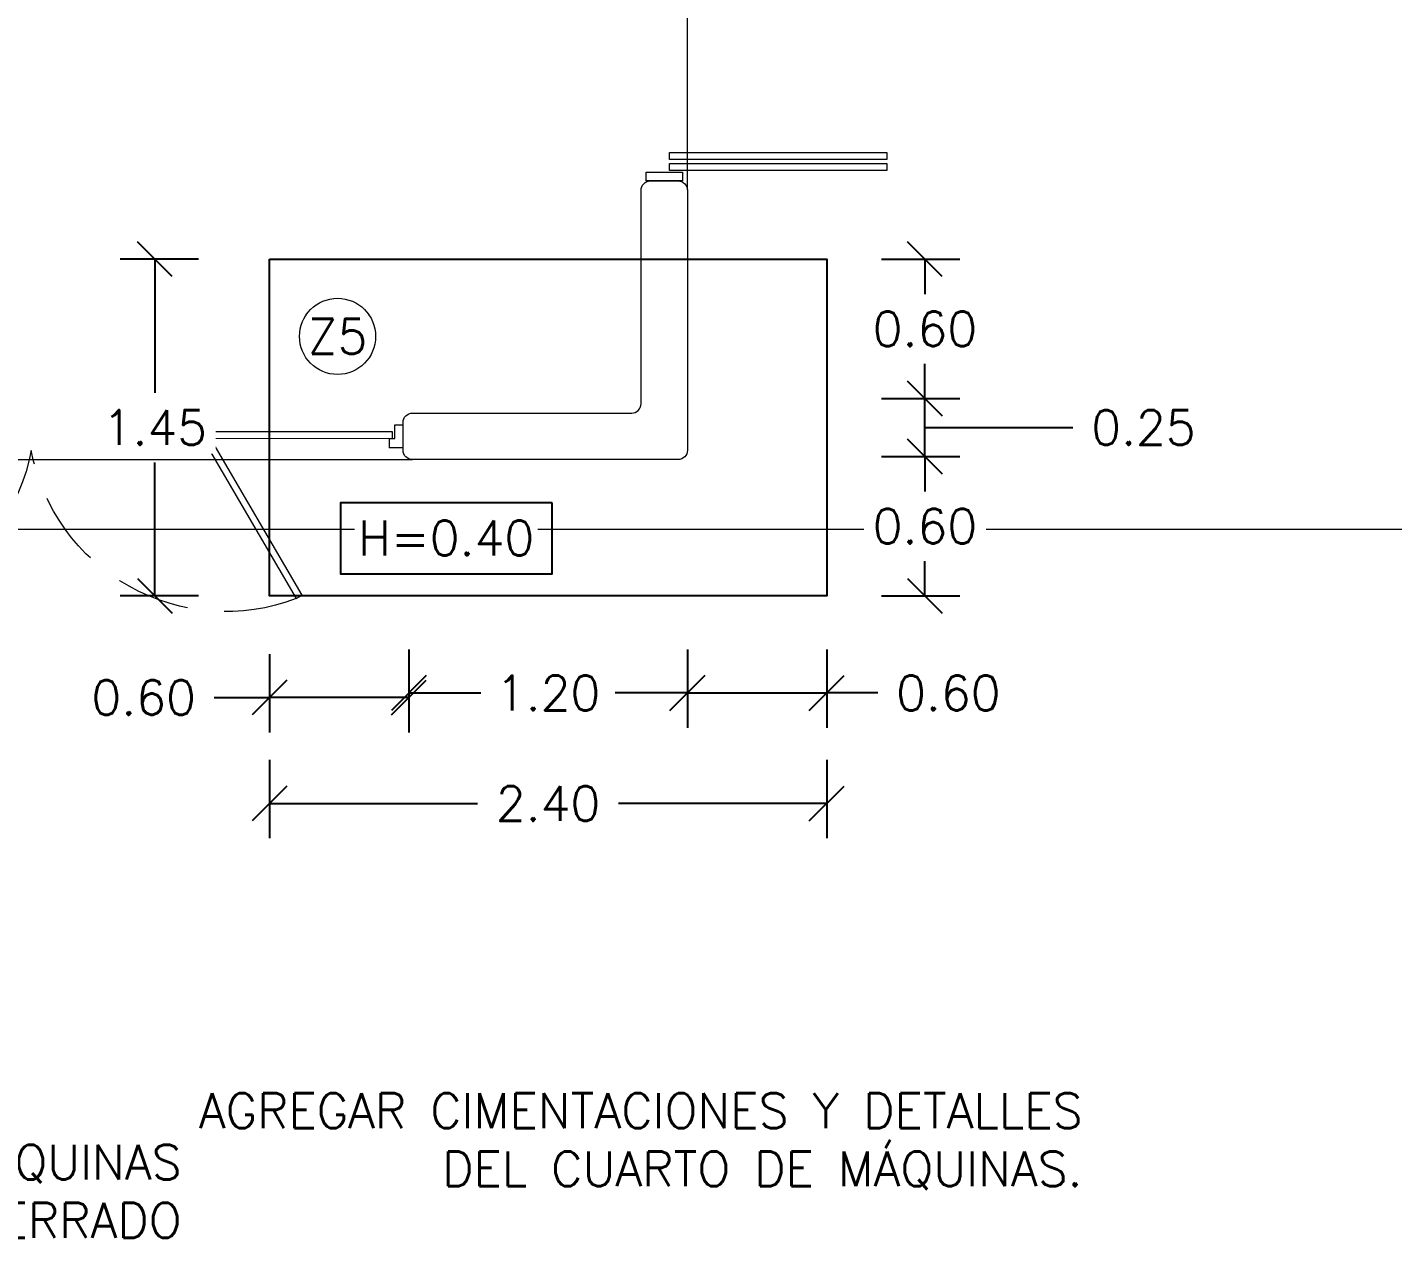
# Model space of a CAD drawing. Header units: metres. Extents: x -25 to 234, y -27 to 52.
# Drawn here: x 114.17 to 120.05, y 25.68 to 30.89 of the extents above; entities that cross this region are included whole.
import ezdxf

# ---------------------------------------------------------------- set-up
doc = ezdxf.new("R2010")
doc.units = ezdxf.units.M
doc.header["$LTSCALE"] = 0.1
doc.header["$MEASUREMENT"] = 0
doc.header["$PDMODE"] = 66
doc.linetypes.add('CONTINUA', pattern=[0])
doc.linetypes.add('HIDDEN2', pattern=[4.7625, 3.175, -1.5875])
for name, color, linetype, lineweight in [('0-S-GRID-IDEN', 1, 'Continuous', 9), ('A-DOOR', 251, 'Continuous', 5), ('A-WALL', 7, 'Continuous', 5), ('baños', 251, 'Continuous', 0), ('OBS. ESTRUCTURALES', 1, 'Continuous', 0), ('piso', 253, 'Continuous', 0), ('SE-2', 251, 'Continuous', 9)]:
    doc.layers.add(name, color=color, linetype=linetype, lineweight=lineweight)
for name, color, linetype in [('001-DIMTEXTO', 4, 'Continuous'), ('DIMENSIONES', 7, 'Continuous'), ('DIMTEXTO', 4, 'Continuous'), ('TEXTOS', 4, 'Continuous'), ('ZAPATAS', 6, 'Continuous')]:
    doc.layers.add(name, color=color, linetype=linetype)
doc.styles.add('SMPLEX', font='simplex.shx')
doc.styles.get("Standard").update_dxf_attribs({"font": 'arial.ttf'})
doc.dimstyles.new('DIM-75', dxfattribs={"dimscale": 0.75, "dimtxt": 0.2, "dimasz": 0.2, "dimexe": 0.2, "dimexo": 0.2, "dimgap": 0.1, "dimtad": 0, "dimtih": 1, "dimtoh": 1, "dimzin": 0, "dimdsep": 46, "dimtxsty": 'SMPLEX', "dimblk1": 'OBLIQUE', "dimblk2": 'OBLIQUE', "dimsah": 1, "dimcen": 0.2, "dimclrd": 4, "dimclre": 4, "dimclrt": 4, "dimadec": 0, "dimazin": 0, "dimtfac": 1, "dimtmove": 1, "dimatfit": 3, "dimldrblk": 'OPEN30', "dimfxl": 0.25, "dimfxlon": 1, "dimtfill": 1, "dimtolj": 1, "dimtzin": 0, "dimarcsym": 0})

# ---------------------------------------------------------------- blocks, each defined once
blk = doc.blocks.new('A$C9daa110d')
at = {"layer": 'A-DOOR'}
for p, q in [((0, 0.1005), (0.06, 0.1005)), ((0, 0.1005), (0, 0.0005)), ((0.035, 0.0605), (0.035, 0.0005)), ((0.06, 0.0605), (0.035, 0.0605)), ((0.06, 0.0605), (0.06, 0.1005)), ((3.2, 0.1), (3.14, 0.1)), ((3.14, 0.06), (3.14, 0.1)), ((3.14, 0.06), (3.165, 0.06)), ((3.165, 0.06), (3.165, 0)), ((3.2, 0.1), (3.2, 0)), ((0.035, 0.0005), (0, 0.0005)), ((3.165, 0), (3.2, 0))]:
    blk.add_line(p, q, dxfattribs=at)
for points in [[(0.4314, 0.7341), (0.8247, 0.0604), (0.8509, 0.0757), (0.4576, 0.7494)], [(2.7658, 0.7337), (2.3723, 0.0601), (2.3462, 0.0754), (2.7397, 0.749)], [(0.0446, 0.0605), (0.8247, 0.0604), (0.8247, 0.0301), (0.0446, 0.0302)], [(3.1524, 0.06), (2.3723, 0.0601), (2.3723, 0.0298), (3.1524, 0.0297)]]:
    blk.add_lwpolyline(points, close=True, dxfattribs=at)
at = {"layer": 'A-DOOR', "linetype": 'HIDDEN2'}
for centre, start, end in [((0.76, -0.0488), 10.76134, 110.74881), ((2.437, -0.0491), 69.23247, 169.21994)]:
    blk.add_arc(centre, 0.8536, start, end, dxfattribs=at)
blk = doc.blocks.new('A$C19a6c55b')
at = {"layer": 'A-DOOR'}
for points in [[(0, 3.5625), (0.1554, 3.5625), (0.1554, 3.6), (0, 3.6)], [(0.1005, 3.5251), (1.0357, 3.5251), (1.0357, 3.5554), (0.1005, 3.5554)], [(0.1005, 3.4774), (1.0357, 3.4774), (1.0357, 3.5077), (0.1005, 3.5077)], [(0.1005, 0.1226), (1.0357, 0.1226), (1.0357, 0.0923), (0.1005, 0.0923)], [(0.1005, 0.0749), (1.0357, 0.0749), (1.0357, 0.0446), (0.1005, 0.0446)], [(0, 0.0375), (0.1554, 0.0375), (0.1554, 0), (0, 0)]]:
    blk.add_lwpolyline(points, close=True, dxfattribs=at)
blk = doc.blocks.new('PL BASE 1N NASAS 09')
at = {"layer": 'A-WALL'}
blk.add_lwpolyline([(-94.6061, -55.2097), (-94.6061, -55.0897, -0.414214), (-94.5661, -55.0497), (-93.6215, -55.0497, 0.414214), (-93.5815, -55.0097), (-93.5815, -54.0898, -0.414214), (-93.5415, -54.0498), (-93.4215, -54.0498, -0.414214), (-93.3815, -54.0898), (-93.3815, -55.2097, -0.414214), (-93.4215, -55.2497), (-94.5661, -55.2497, -0.414214)], format="xyb", close=True, dxfattribs=at)
at = {"layer": 'piso', "transparency": 33554687}
blk.add_line((-93.3815, -54.0898), (-93.3811, -50.4098), dxfattribs=at)
at = {"layer": 'piso'}
for p, q in [((-97.8461, -55.2497), (-94.5661, -55.2497)), ((-98.056, -55.5497), (-88.1811, -55.5497))]:
    blk.add_line(p, q, dxfattribs=at)
at = {"color": 1, "xscale": -1, "rotation": 180}
blk.add_blockref('A$C9daa110d', (-97.8061, -55.0997), dxfattribs=at)
at = {"layer": 'SE-2'}
blk.add_blockref('A$C19a6c55b', (-93.5588, -54.0498), dxfattribs=at)
blk = doc.blocks.new('_Oblique')
at = {"color": 0, "linetype": 'ByBlock', "lineweight": -2}
blk.add_line((-0.5, -0.5), (0.5, 0.5), dxfattribs=at)
blk = doc.blocks.new('*D1008')
at = {"layer": 'Defpoints', "color": 0, "linetype": 'CONTINUA', "transparency": 16777216}
for p in [(120.7991, -21.995), (121.9991, -21.995), (121.9991, -23.013)]:
    blk.add_point(p, dxfattribs=at)
at = {"layer": 'DIMENSIONES', "color": 4, "linetype": 'CONTINUA', "lineweight": -2, "transparency": 16777216}
for p, q in [((120.7991, -22.8255), (120.7991, -23.163)), ((121.9991, -22.8255), (121.9991, -23.163)), ((120.7991, -23.013), (121.1098, -23.013)), ((121.9991, -23.013), (121.6884, -23.013))]:
    blk.add_line(p, q, dxfattribs=at)
at = {"layer": 'DIMENSIONES', "color": 4, "linetype": 'CONTINUA', "lineweight": -2, "transparency": 16777216, "xscale": 0.15, "yscale": 0.15, "zscale": 0.15, "rotation": 180}
blk.add_blockref('_Oblique', (120.7991, -23.013), dxfattribs=at)
at = {"layer": 'DIMENSIONES', "color": 4, "linetype": 'CONTINUA', "lineweight": -2, "transparency": 16777216, "xscale": 0.15, "yscale": 0.15, "zscale": 0.15}
blk.add_blockref('_Oblique', (121.9991, -23.013), dxfattribs=at)
at = {"layer": 'DIMENSIONES', "color": 4, "linetype": 'CONTINUA', "transparency": 16777216, "insert": (121.3991, -23.013), "char_height": 0.15, "attachment_point": 5, "style": 'SMPLEX', "bg_fill": 3, "box_fill_scale": 1.25, "bg_fill_color": 256, "bg_fill_true_color": 13158600, "bg_fill_transparency": 0}
blk.add_mtext('\\A1;1.20', dxfattribs=at)
blk = doc.blocks.new('_Open30')
at = {"layer": 'DIMTEXTO', "color": 0, "lineweight": -2}
for p, q in [((-1, 0.268), (0, 0)), ((0, 0), (-1, -0.268)), ((0, 0), (-1, 0))]:
    blk.add_line(p, q, dxfattribs=at)
blk = doc.blocks.new('*D1018')
at = {"layer": 'Defpoints', "color": 0, "linetype": 'CONTINUA', "transparency": 16777216}
for p in [(121.9991, -21.745), (123.0219, -21.745), (121.9991, -21.995)]:
    blk.add_point(p, dxfattribs=at)
at = {"layer": 'DIMENSIONES', "color": 4, "linetype": 'CONTINUA', "lineweight": -2, "transparency": 16777216}
for p, q in [((122.8344, -21.745), (123.1719, -21.745)), ((123.0219, -21.995), (123.0219, -21.745)), ((123.0219, -21.87), (123.5094, -21.87)), ((123.5094, -21.87), (123.6594, -21.87)), ((122.8344, -21.995), (123.1719, -21.995))]:
    blk.add_line(p, q, dxfattribs=at)
at = {"layer": 'DIMENSIONES', "color": 4, "linetype": 'CONTINUA', "lineweight": -2, "transparency": 16777216, "xscale": 0.15, "yscale": 0.15, "zscale": 0.15}
for p, rotation in [((123.0219, -21.745), 90), ((123.0219, -21.995), 270)]:
    blk.add_blockref('_Oblique', p, dxfattribs=dict(at, rotation=rotation))
at = {"layer": 'DIMENSIONES', "color": 4, "linetype": 'CONTINUA', "transparency": 16777216, "insert": (123.963, -21.87), "char_height": 0.15, "attachment_point": 5, "style": 'SMPLEX', "bg_fill": 3, "box_fill_scale": 1.25, "bg_fill_color": 256, "bg_fill_true_color": 13158600, "bg_fill_transparency": 0}
blk.add_mtext('\\A1;0.25', dxfattribs=at)
blk = doc.blocks.new('*D1019')
at = {"layer": 'Defpoints', "color": 0, "linetype": 'CONTINUA', "transparency": 16777216}
for p in [(120.1991, -22.595), (122.5991, -22.595), (122.5991, -23.489)]:
    blk.add_point(p, dxfattribs=at)
at = {"layer": 'DIMENSIONES', "color": 4, "linetype": 'CONTINUA', "lineweight": -2, "transparency": 16777216}
for p, q in [((120.1991, -23.3015), (120.1991, -23.639)), ((122.5991, -23.3015), (122.5991, -23.639)), ((120.1991, -23.489), (121.0955, -23.489)), ((122.5991, -23.489), (121.7027, -23.489))]:
    blk.add_line(p, q, dxfattribs=at)
at = {"layer": 'DIMENSIONES', "color": 4, "linetype": 'CONTINUA', "lineweight": -2, "transparency": 16777216, "xscale": 0.15, "yscale": 0.15, "zscale": 0.15, "rotation": 180}
blk.add_blockref('_Oblique', (120.1991, -23.489), dxfattribs=at)
at = {"layer": 'DIMENSIONES', "color": 4, "linetype": 'CONTINUA', "lineweight": -2, "transparency": 16777216, "xscale": 0.15, "yscale": 0.15, "zscale": 0.15}
blk.add_blockref('_Oblique', (122.5991, -23.489), dxfattribs=at)
at = {"layer": 'DIMENSIONES', "color": 4, "linetype": 'CONTINUA', "transparency": 16777216, "insert": (121.3991, -23.489), "char_height": 0.15, "attachment_point": 5, "style": 'SMPLEX', "bg_fill": 3, "box_fill_scale": 1.25, "bg_fill_color": 256, "bg_fill_true_color": 13158600, "bg_fill_transparency": 0}
blk.add_mtext('\\A1;2.40', dxfattribs=at)
blk = doc.blocks.new('*D1020')
at = {"layer": 'Defpoints', "color": 0, "linetype": 'CONTINUA', "transparency": 16777216}
for p in [(119.7055, -21.145), (120.1991, -21.145), (120.1991, -22.595)]:
    blk.add_point(p, dxfattribs=at)
at = {"layer": 'DIMENSIONES', "color": 4, "linetype": 'CONTINUA', "lineweight": -2, "transparency": 16777216}
for p, q in [((119.893, -21.145), (119.5555, -21.145)), ((119.7055, -21.145), (119.7055, -21.72)), ((119.7055, -22.595), (119.7055, -22.02)), ((119.893, -22.595), (119.5555, -22.595))]:
    blk.add_line(p, q, dxfattribs=at)
at = {"layer": 'DIMENSIONES', "color": 4, "linetype": 'CONTINUA', "lineweight": -2, "transparency": 16777216, "xscale": 0.15, "yscale": 0.15, "zscale": 0.15}
for p, rotation in [((119.7055, -21.145), 90), ((119.7055, -22.595), 270)]:
    blk.add_blockref('_Oblique', p, dxfattribs=dict(at, rotation=rotation))
at = {"layer": 'DIMENSIONES', "color": 4, "linetype": 'CONTINUA', "transparency": 16777216, "insert": (119.7055, -21.87), "char_height": 0.15, "attachment_point": 5, "style": 'SMPLEX', "bg_fill": 3, "box_fill_scale": 1.25, "bg_fill_color": 256, "bg_fill_true_color": 13158600, "bg_fill_transparency": 0}
blk.add_mtext('\\A1;1.45', dxfattribs=at)
blk = doc.blocks.new('*D1054')
at = {"layer": 'Defpoints', "color": 0, "linetype": 'CONTINUA', "transparency": 16777216}
for p in [(121.9991, -21.995), (122.0657, -22.595), (123.0219, -22.595)]:
    blk.add_point(p, dxfattribs=at)
at = {"layer": 'DIMENSIONES', "color": 4, "linetype": 'CONTINUA', "lineweight": -2, "transparency": 16777216}
for p, q in [((122.8344, -21.995), (123.1719, -21.995)), ((123.0219, -21.995), (123.0219, -22.145)), ((123.0219, -22.595), (123.0219, -22.445)), ((122.8344, -22.595), (123.1719, -22.595))]:
    blk.add_line(p, q, dxfattribs=at)
at = {"layer": 'DIMENSIONES', "color": 4, "linetype": 'CONTINUA', "lineweight": -2, "transparency": 16777216, "xscale": 0.15, "yscale": 0.15, "zscale": 0.15}
for p, rotation in [((123.0219, -21.995), 90), ((123.0219, -22.595), 270)]:
    blk.add_blockref('_Oblique', p, dxfattribs=dict(at, rotation=rotation))
at = {"layer": 'DIMENSIONES', "color": 4, "linetype": 'CONTINUA', "transparency": 16777216, "insert": (123.0219, -22.295), "char_height": 0.15, "attachment_point": 5, "style": 'SMPLEX', "bg_fill": 3, "box_fill_scale": 1.25, "bg_fill_color": 256, "bg_fill_true_color": 13158600, "bg_fill_transparency": 0}
blk.add_mtext('\\A1;0.60', dxfattribs=at)
blk = doc.blocks.new('*D1088')
at = {"layer": 'Defpoints', "color": 0, "linetype": 'CONTINUA', "transparency": 16777216}
for p in [(120.1991, -22.015), (120.7991, -21.995), (120.1991, -23.033)]:
    blk.add_point(p, dxfattribs=at)
at = {"layer": 'DIMENSIONES', "color": 4, "linetype": 'CONTINUA', "lineweight": -2, "transparency": 16777216}
for p, q in [((120.1991, -22.8455), (120.1991, -23.183)), ((120.7991, -22.8455), (120.7991, -23.183)), ((119.961, -23.033), (120.1991, -23.033)), ((120.7991, -23.033), (120.1991, -23.033))]:
    blk.add_line(p, q, dxfattribs=at)
at = {"layer": 'DIMENSIONES', "color": 4, "linetype": 'CONTINUA', "lineweight": -2, "transparency": 16777216, "xscale": 0.15, "yscale": 0.15, "zscale": 0.15, "rotation": 180}
blk.add_blockref('_Oblique', (120.1991, -23.033), dxfattribs=at)
at = {"layer": 'DIMENSIONES', "color": 4, "linetype": 'CONTINUA', "lineweight": -2, "transparency": 16777216, "xscale": 0.15, "yscale": 0.15, "zscale": 0.15}
blk.add_blockref('_Oblique', (120.7991, -23.033), dxfattribs=at)
at = {"layer": 'DIMENSIONES', "color": 4, "linetype": 'CONTINUA', "transparency": 16777216, "insert": (119.6574, -23.033), "char_height": 0.15, "attachment_point": 5, "style": 'SMPLEX', "bg_fill": 3, "box_fill_scale": 1.25, "bg_fill_color": 256, "bg_fill_true_color": 13158600, "bg_fill_transparency": 0}
blk.add_mtext('\\A1;0.60', dxfattribs=at)
blk = doc.blocks.new('*D1089')
at = {"layer": 'Defpoints', "color": 0, "linetype": 'CONTINUA', "transparency": 16777216}
for p in [(121.9991, -21.995), (122.5991, -21.995), (122.5991, -23.013)]:
    blk.add_point(p, dxfattribs=at)
at = {"layer": 'DIMENSIONES', "color": 4, "linetype": 'CONTINUA', "lineweight": -2, "transparency": 16777216}
for p, q in [((121.9991, -22.8255), (121.9991, -23.163)), ((122.5991, -22.8255), (122.5991, -23.163)), ((121.9991, -23.013), (122.5991, -23.013)), ((122.8194, -23.013), (122.5991, -23.013))]:
    blk.add_line(p, q, dxfattribs=at)
at = {"layer": 'DIMENSIONES', "color": 4, "linetype": 'CONTINUA', "lineweight": -2, "transparency": 16777216, "xscale": 0.15, "yscale": 0.15, "zscale": 0.15, "rotation": 180}
blk.add_blockref('_Oblique', (121.9991, -23.013), dxfattribs=at)
at = {"layer": 'DIMENSIONES', "color": 4, "linetype": 'CONTINUA', "lineweight": -2, "transparency": 16777216, "xscale": 0.15, "yscale": 0.15, "zscale": 0.15}
blk.add_blockref('_Oblique', (122.5991, -23.013), dxfattribs=at)
at = {"layer": 'DIMENSIONES', "color": 4, "linetype": 'CONTINUA', "transparency": 16777216, "insert": (123.123, -23.013), "char_height": 0.15, "attachment_point": 5, "style": 'SMPLEX', "bg_fill": 3, "box_fill_scale": 1.25, "bg_fill_color": 256, "bg_fill_true_color": 13158600, "bg_fill_transparency": 0}
blk.add_mtext('\\A1;0.60', dxfattribs=at)
blk = doc.blocks.new('*D1090')
at = {"layer": 'Defpoints', "color": 0, "linetype": 'CONTINUA', "transparency": 16777216}
for p in [(121.999, -21.145), (123.0219, -21.145), (121.999, -21.745)]:
    blk.add_point(p, dxfattribs=at)
at = {"layer": 'DIMENSIONES', "color": 4, "linetype": 'CONTINUA', "lineweight": -2, "transparency": 16777216}
for p, q in [((122.8344, -21.145), (123.1719, -21.145)), ((123.0219, -21.145), (123.0219, -21.295)), ((123.0219, -21.745), (123.0219, -21.595)), ((122.8344, -21.745), (123.1719, -21.745))]:
    blk.add_line(p, q, dxfattribs=at)
at = {"layer": 'DIMENSIONES', "color": 4, "linetype": 'CONTINUA', "lineweight": -2, "transparency": 16777216, "xscale": 0.15, "yscale": 0.15, "zscale": 0.15}
for p, rotation in [((123.0219, -21.145), 90), ((123.0219, -21.745), 270)]:
    blk.add_blockref('_Oblique', p, dxfattribs=dict(at, rotation=rotation))
at = {"layer": 'DIMENSIONES', "color": 4, "linetype": 'CONTINUA', "transparency": 16777216, "insert": (123.0219, -21.445), "char_height": 0.15, "attachment_point": 5, "style": 'SMPLEX', "bg_fill": 3, "box_fill_scale": 1.25, "bg_fill_color": 256, "bg_fill_true_color": 13158600, "bg_fill_transparency": 0}
blk.add_mtext('\\A1;0.60', dxfattribs=at)
blk = doc.blocks.new('A$Cac76d8b6')
at = {"layer": 'DIMENSIONES', "linetype": 'CONTINUA'}
dim = blk.add_linear_dim(base=(32.534, 3.925), p1=(31.334, 4.9431), p2=(32.534, 4.9431), dimstyle='DIM-75', dxfattribs=at)
dim.commit()
dim.dimension.update_dxf_attribs({"geometry": '*D1008', "text_midpoint": (31.934, 3.925), "insert": (-89.4651, 26.938)})
dim = blk.add_linear_dim(base=(33.5569, 5.1931), p1=(32.534, 4.9431), p2=(32.534, 5.1931), angle=90, dimstyle='DIM-75', dxfattribs=at)
dim.commit()
dim.dimension.update_dxf_attribs({"geometry": '*D1018', "text_midpoint": (34.2694, 5.0681), "insert": (-89.4651, 26.938)})
at = {"layer": 'ZAPATAS', "lineweight": 25}
blk.add_lwpolyline([(30.734, 5.7931), (33.134, 5.7931), (33.134, 4.3431), (30.734, 4.3431)], close=True, dxfattribs=at)
at = {"layer": 'DIMTEXTO', "color": 4, "insert": (31.0274, 5.4606), "char_height": 0.15, "attachment_point": 5, "rotation": 0, "style": 'SMPLEX', "bg_fill": 3, "box_fill_scale": 1.1, "bg_fill_color": 256, "bg_fill_true_color": 13158600, "bg_fill_transparency": 0}
blk.add_mtext('\\A1;Z5', dxfattribs=at)
at = {"layer": 'DIMENSIONES', "linetype": 'CONTINUA'}
dim = blk.add_linear_dim(base=(33.5569, 5.7931), p1=(32.5339, 5.1931), p2=(32.5339, 5.7931), angle=90, dimstyle='DIM-75', dxfattribs=at)
dim.commit()
dim.dimension.update_dxf_attribs({"geometry": '*D1090', "text_midpoint": (33.5569, 5.4931), "insert": (-89.4651, 26.938)})
dim = blk.add_linear_dim(base=(33.134, 3.4491), p1=(30.734, 4.3431), p2=(33.134, 4.3431), dimstyle='DIM-75', dxfattribs=at)
dim.commit()
dim.dimension.update_dxf_attribs({"geometry": '*D1019', "text_midpoint": (31.934, 3.4491), "insert": (-89.4651, 26.938)})
at = {"layer": '0-S-GRID-IDEN'}
blk.add_circle((31.0274, 5.4606), 0.164, dxfattribs=at)
at = {"layer": 'DIMENSIONES', "linetype": 'CONTINUA'}
for base, p1, p2, picture, middle in [((30.2404, 5.7931), (30.734, 4.3431), (30.734, 5.7931), '*D1020', (30.2404, 5.0681)), ((33.5569, 4.3431), (32.534, 4.9431), (32.6007, 4.3431), '*D1054', (33.5569, 4.6431))]:
    dim = blk.add_linear_dim(base=base, p1=p1, p2=p2, angle=90, dimstyle='DIM-75', dxfattribs=at)
    dim.commit()
    dim.dimension.update_dxf_attribs({"geometry": picture, "text_midpoint": middle, "insert": (-89.4651, 26.938)})
for base, p1, p2, picture, middle in [((30.734, 3.905), (31.334, 4.9431), (30.734, 4.9231), '*D1088', (30.1923, 3.905)), ((33.134, 3.925), (32.534, 4.9431), (33.134, 4.9431), '*D1089', (33.6579, 3.925))]:
    dim = blk.add_linear_dim(base=base, p1=p1, p2=p2, dimstyle='DIM-75', dxfattribs=at)
    dim.commit()
    dim.dimension.update_dxf_attribs({"geometry": picture, "text_midpoint": middle, "dimtype": 128, "insert": (-89.4651, 26.938)})
at = {"layer": 'DIMTEXTO', "color": 4}
blk.add_lwpolyline([(31.9519, 4.743), (31.0395, 4.743), (31.0395, 4.4375), (31.9519, 4.4375)], close=True, dxfattribs=at)
at = {"layer": 'DIMTEXTO', "color": 4, "insert": (31.4951, 4.592), "char_height": 0.15, "attachment_point": 5, "rotation": 0, "style": 'SMPLEX', "bg_fill": 3, "box_fill_scale": 1.1, "bg_fill_color": 256, "bg_fill_true_color": 13158600, "bg_fill_transparency": 0}
blk.add_mtext('\\A1;H=0.40', dxfattribs=at)

msp = doc.modelspace()

# ---------------------------------------------------------------- block references
at = {"layer": 'baños'}
msp.add_blockref('PL BASE 1N NASAS 09', (210.3991, 84.2818), dxfattribs=at)

# ---------------------------------------------------------------- texts
at = {"layer": 'OBS. ESTRUCTURALES', "color": 2, "linetype": 'CONTINUA', "insert": (118.7192, 25.8884), "char_height": 0.15, "width": 4.628637, "attachment_point": 9}
msp.add_mtext('{\\Fromans|c0;AGREGAR CIMENTACIONES Y DETALLES DEL CUARTO DE MÁQUINAS. }', dxfattribs=at)
at = {"layer": 'TEXTOS', "insert": (114.839, 25.6808), "char_height": 0.15, "width": 4.628637, "attachment_point": 9}
msp.add_mtext('{\\Fromans|c0;CUARTO DE MAQUINAS\\PSOTERRADO}', dxfattribs=at)

# ---------------------------------------------------------------- next in the draw order: block references
at = {"layer": '001-DIMTEXTO', "linetype": 'CONTINUA'}
msp.add_blockref('A$Cac76d8b6', (84.4834, 24.102), dxfattribs=at)

doc.saveas('drawing.dxf')
